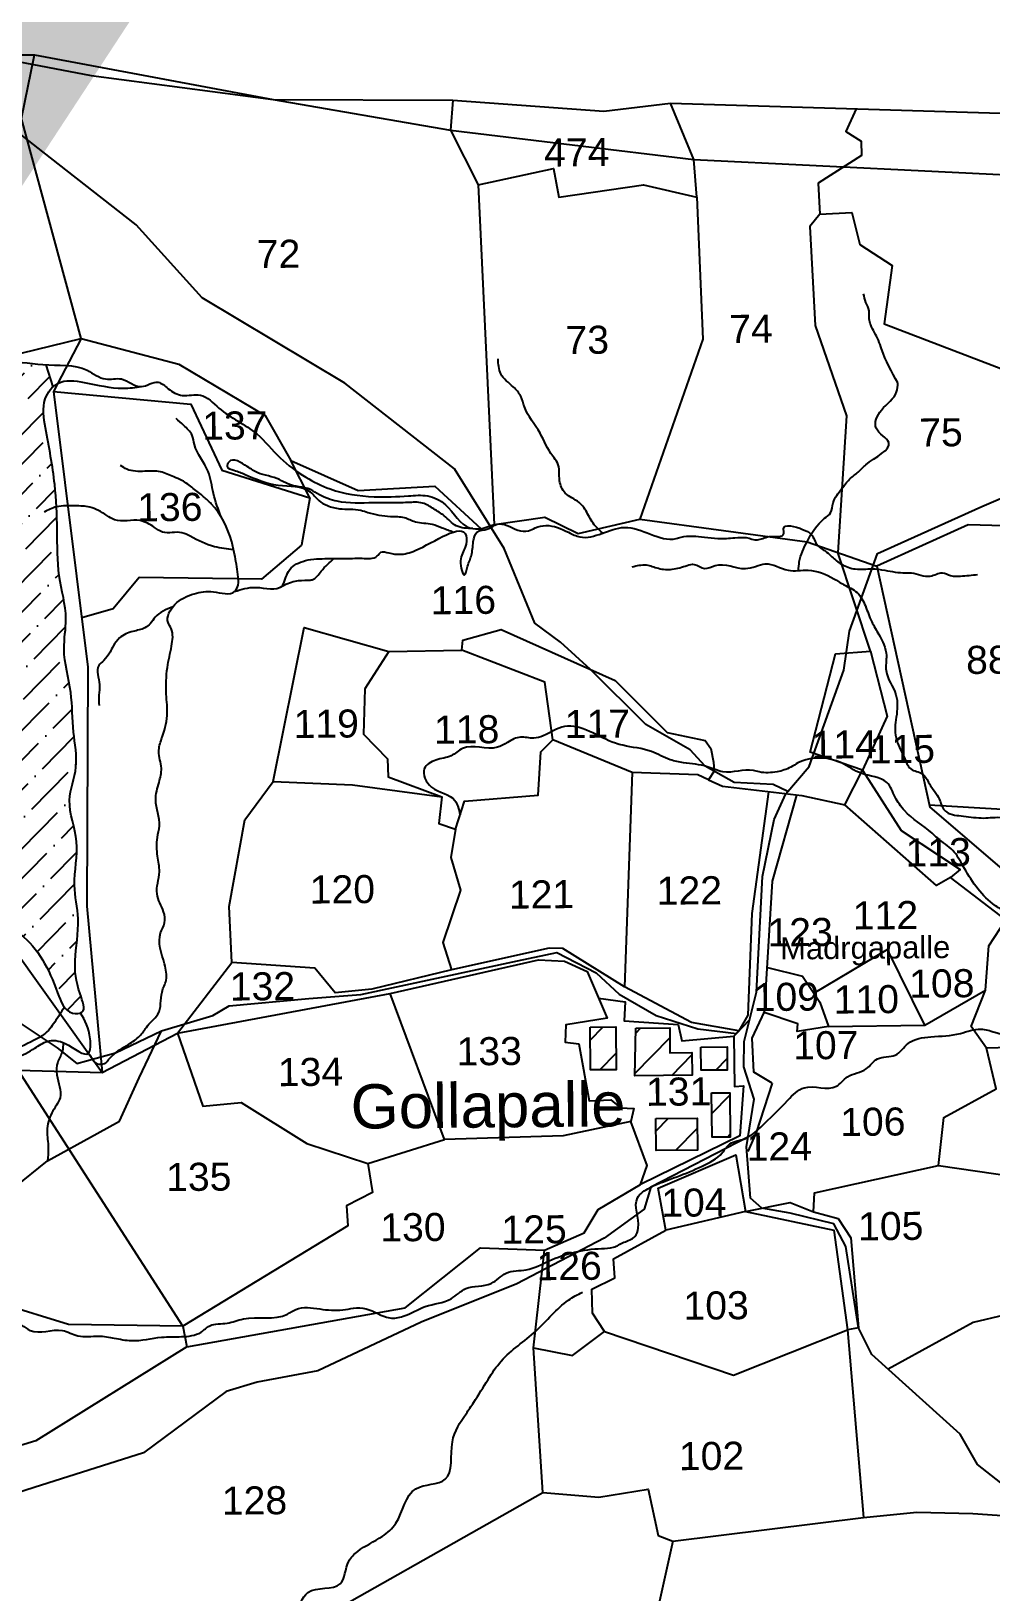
# Model space of a CAD drawing. Header units: inches. Extents: x 775633 to 782774, y 1566086 to 1574350.
# Drawn here: x 779369 to 780225, y 1570902 to 1572294 of the extents above; entities that cross this region are included whole.
import ezdxf
from ezdxf.enums import TextEntityAlignment as Align

# ---------------------------------------------------------------- set-up
doc = ezdxf.new("R2010")
doc.units = ezdxf.units.IN
doc.header["$MEASUREMENT"] = 0
for name, color, linetype in [('PLOT', 7, 'Continuous'), ('PLOT NO', 7, 'Continuous'), ('ROADS', 6, 'Continuous'), ('STREAM', 4, 'Continuous'), ('tank', 4, 'Continuous'), ('VILLAGE NAME', 1, 'Continuous')]:
    doc.layers.add(name, color=color, linetype=linetype)
doc.styles.get("Standard").update_dxf_attribs({"font": 'arial.ttf'})
doc.linetypes.add('DOTS', pattern='A,1e-06,-3,["●",Standard,S=3,R=0,X=-1.25,Y=-1.25],-3', length=6.000001)

msp = doc.modelspace()

# ---------------------------------------------------------------- hatches: boundary and pattern name
at = {"layer": 'PLOT'}
h = msp.add_hatch(dxfattribs=at)
h.set_pattern_fill('ANSI31', color=256, scale=197.2632906921995, angle=0.5100089861989591, style=0)
h.set_pattern_definition([(45.51000898619894, (-725882.8851866524, -1537707.969483732), (-17.59028522355384, 17.27988591495754), [])])
h.paths.add_polyline_path([(779991.9460913215, 1571347.320036354), (779975.6673613605, 1571347.175130081), (779976.0195277629, 1571307.612855372), (779992.2982577237, 1571307.757761645)])
h.paths.add_polyline_path([(779989.3781497071, 1571388.244445933), (779966.0599384087, 1571388.036877217), (779966.2438474675, 1571367.376585211), (779989.5620587657, 1571367.584153927)])
h.paths.add_polyline_path([(779958.1401253189, 1571383.186196945), (779938.4883223225, 1571383.011265022), (779938.2913700195, 1571405.136831381), (779908.2270126508, 1571404.869211364), (779907.135676363, 1571362.464400912), (779958.3205260765, 1571362.920026492)])
h.paths.add_polyline_path([(779890.3215914017, 1571405.98321868), (779867.4433476874, 1571405.779566367), (779867.7824709937, 1571367.682549412), (779890.660714708, 1571367.886201725)])
h.paths.add_polyline_path([(779962.8132934885, 1571324.786843454), (779925.8561224148, 1571324.457866566), (779926.1104647834, 1571295.885116299), (779963.0676358568, 1571296.214093186)])
at = {"layer": 'STREAM'}
h = msp.add_hatch(dxfattribs=at)
h.set_pattern_fill('ANSI36', color=4, scale=147.9474680191496, angle=0.5100089861989591, style=0)
h.set_pattern_definition([(45.51000898619894, (-725882.8851866524, -1537707.969483732), (9.487136345716396, 36.04716379213257), [46.23358375598424, -9.246716751196846, 0, -9.246716751196846])])
edge = h.paths.add_edge_path()
edge.add_spline(control_points=[(779047.790511362, 1571986.273838157), (779046.6264354992, 1571987.076477277), (779038.7145758786, 1571993.388549583), (779034.1971792253, 1572004.866511167), (779025.9254029891, 1572008.599564638)], knot_values=[152.018038822689, 152.018038822689, 152.018038822689, 152.018038822689, 154.2507956193226, 167.9505723089263, 167.9505723089746, 167.9505723089746, 167.9505723089746], degree=3, periodic=0)
edge.add_line((779025.9254029891, 1572008.599564638), (778958.512326384, 1571669.516057102))
edge.add_spline(control_points=[(778958.5123263837, 1571669.516057102), (778964.3418179406, 1571667.064671689), (778970.3229996697, 1571664.910141784), (778976.365493245, 1571662.881413748)], knot_values=[646.2186833116612, 646.2186833116612, 646.2186833116612, 646.2186833116612, 655.8429339161721, 655.8429339161721, 655.8429339161721, 655.8429339161721], degree=3, periodic=0)
edge.add_line((778976.3654932452, 1571662.881413748), (779047.7905113625, 1571986.273838157))
edge = h.paths.add_edge_path()
edge.add_spline(control_points=[(779089.0501473257, 1571966.432167934), (779087.2887203905, 1571968.02354369), (779074.9911982941, 1571978.368346777), (779058.0070186539, 1571979.229479035), (779047.790511362, 1571986.273838157)], knot_values=[167.9505723089746, 167.9505723089746, 167.9505723089746, 167.9505723089746, 171.3429912265861, 190.9387725830392, 190.9387725830392, 190.9387725830392, 190.9387725830392], degree=3, periodic=0)
edge.add_line((779047.7905113623, 1571986.273838157), (778976.365493245, 1571662.881413748))
edge.add_spline(control_points=[(778976.365493245, 1571662.881413748), (778987.0881177275, 1571659.281362106), (778998.0038119403, 1571656.077457936), (779008.6075437667, 1571652.313857229)], knot_values=[655.8429339161721, 655.8429339161721, 655.8429339161721, 655.8429339161721, 672.9215164383656, 672.9215164383656, 672.9215164383656, 672.9215164383656], degree=3, periodic=0)
edge.add_line((779008.607543767, 1571652.313857229), (779089.0501473258, 1571966.432167934))
edge = h.paths.add_edge_path()
edge.add_spline(control_points=[(779111.9070155441, 1571953.172113948), (779109.8597929557, 1571953.099583894), (779101.3800360556, 1571953.76948527), (779094.7163915986, 1571961.312952607), (779089.0501473257, 1571966.432167934)], knot_values=[190.9387725830393, 190.9387725830393, 190.9387725830393, 190.9387725830393, 194.2449842418079, 205.1578832565673, 205.1578832565673, 205.1578832565673, 205.1578832565673], degree=3, periodic=0)
edge.add_line((779089.050147326, 1571966.432167934), (779008.6075437671, 1571652.31385723))
edge.add_spline(control_points=[(779008.6075437667, 1571652.313857229), (779017.2571768381, 1571649.243828143), (779044.027952926, 1571638.32741386), (779077.8570159627, 1571607.658500285), (779119.2140574004, 1571570.911074793), (779153.303157392, 1571555.825064093), (779172.5472626057, 1571546.52941919), (779174.1127435181, 1571545.769901631)], knot_values=[672.9215164383656, 672.9215164383656, 672.9215164383656, 672.9215164383656, 686.8527884299018, 717.0992592719932, 741.07956482844, 770.724284074509, 773.3520832219602, 773.3520832219602, 773.3520832219602, 773.3520832219602], degree=3, periodic=0)
edge.add_line((779174.1127435181, 1571545.769901631), (779111.9070155441, 1571953.172113949))
edge = h.paths.add_edge_path()
edge.add_spline(control_points=[(779174.1127435181, 1571545.769901631), (779196.5579455288, 1571534.880260699), (779236.9874176183, 1571514.014209268), (779292.045166976, 1571505.954862598), (779332.4059080135, 1571503.361636279), (779370.9826741456, 1571485.41315334), (779388.0606036417, 1571451.260612537), (779399.2166067315, 1571417.410237925), (779419.4529357152, 1571417.985801263), (779409.1355573046, 1571442.474107731), (779406.6944728186, 1571466.432189568), (779413.4954859258, 1571500.327576027), (779404.6384687985, 1571535.13388228), (779414.0812773008, 1571570.910756472), (779398.4177384488, 1571605.805546733), (779412.1925388807, 1571637.952038611), (779405.3707359112, 1571670.284131008), (779406.1765075158, 1571705.619742957), (779395.7264268224, 1571738.798714067), (779402.5817886787, 1571773.914745503), (779391.8255172027, 1571808.712075223), (779392.6991105971, 1571848.94663553), (779390.7358991534, 1571893.414127088), (779383.2961548413, 1571931.257094354), (779377.9373517917, 1571962.049648196), (779385.4367939988, 1571973.924816666), (779388.5628080412, 1571976.807764198)], knot_values=[773.3520832219602, 773.3520832219602, 773.3520832219602, 773.3520832219602, 811.0283539717001, 842.1464708557431, 856.9550956025921, 872.5325821268834, 903.7710007338881, 915.175899519073, 919.3565799677442, 927.7247633131324, 942.9014249416449, 961.8625679006645, 977.1170342081908, 996.8567546021686, 1015.828506247563, 1031.112217413526, 1046.875975930766, 1064.894971407948, 1084.833971268366, 1098.354386750265, 1118.038749836773, 1138.846098020694, 1159.388768206876, 1185.353356645419, 1198.466589222871, 1204.83458662566, 1204.83458662566, 1204.83458662566, 1204.83458662566], degree=3, periodic=0)
edge.add_line((779388.5628080415, 1571976.807764197), (779382.3168033939, 1571996.418948094))
edge.add_spline(control_points=[(779382.3168033941, 1571996.418948093), (779381.3954058609, 1571996.46174333), (779367.9449851031, 1571997.222269296), (779345.275340542, 1572002.932385186), (779325.3070428835, 1571985.258731104), (779309.3933692393, 1571986.165765936), (779306.0092645772, 1571989.325361515), (779305.6901433449, 1571989.664772762)], knot_values=[106.9499648945759, 106.9499648945759, 106.9499648945759, 106.9499648945759, 108.2965496522195, 126.5827085634035, 139.6870798933605, 146.3966149346238, 147.1422191260154, 147.1422191260154, 147.1422191260154, 147.1422191260154], degree=3, periodic=0)
edge.add_spline(control_points=[(779305.6901433452, 1571989.664772762), (779302.4409089335, 1571988.694750841), (779299.1916745221, 1571987.72472892), (779295.9424401105, 1571986.754707)], knot_values=[0, 0, 0, 0, 5.156974081058092, 5.156974081058092, 5.156974081058092, 5.156974081058092], degree=3, periodic=0)
edge.add_spline(control_points=[(779295.9424401105, 1571986.754707), (779296.2019650426, 1571985.885389182), (779297.7921992918, 1571979.461185735), (779296.6331466415, 1571967.299897811), (779281.3914374285, 1571955.969404299), (779264.038886131, 1571964.332370989), (779245.5745613612, 1571956.198937227), (779222.5753559354, 1571955.77779009), (779202.1043877264, 1571961.251054498), (779180.12369717, 1571963.314110378), (779164.0666619369, 1571943.330727975), (779138.8370512684, 1571961.058617546), (779119.4545815112, 1571953.439512993), (779111.9070155441, 1571953.172113948)], knot_values=[205.1578832565673, 205.1578832565673, 205.1578832565673, 205.1578832565673, 206.5187213269876, 215.0491710111281, 222.0895467404196, 231.6204738731967, 240.8070481715631, 251.4317638899504, 265.9102472117011, 273.6439594023619, 283.0227293489443, 298.3883919598538, 310.5775162561504, 310.5775162561504, 310.5775162561504, 310.5775162561504], degree=3, periodic=0)
edge.add_line((779111.9070155439, 1571953.172113948), (779174.1127435178, 1571545.769901631))
at = {"layer": 'tank'}
h = msp.add_hatch(dxfattribs=at)
h.set_pattern_fill('DASH', color=256, scale=120, angle=3.540536199359491, style=0)
h.set_pattern_definition([(3.540536199359491, (9849.89394026238, 587.0762645525392), (14.04504993975678, 15.89769078167449), [15, -15])])
h.paths.add_polyline_path([(779594.4093970313, 1572536.89153303), (779655.5762447614, 1572661.582442824), (779629.1636159363, 1572742.156592999), (779473.3424517078, 1572887.361474638), (779491.5891283776, 1573118.395356492), (779419.6716117333, 1573180.981945576), (779240.097225192, 1573191.298866271), (779152.2883093326, 1573089.818673895), (779020.1916603436, 1573024.373658841), (778851.6583255399, 1573049.593651552), (778722.8362053034, 1573146.754329245), (778645.7994665494, 1573148.440391546), (778545.4538844557, 1572981.569195145), (778440.3250787312, 1572958.141505901), (778367.3474664267, 1572830.644094496), (778284.8844939016, 1572760.71162457), (778168.3069829873, 1572733.716919079), (778018.6047360783, 1572716.930404854), (777922.7117722419, 1572749.375284163), (777843.5067296092, 1572796.913950286), (777837.218214887, 1572877.872205464), (777840.3082249892, 1572969.056084306), (777804.3881117599, 1573019.31667879), (777741.8922779085, 1573007.258893445), (777666.3377104161, 1572926.267782172), (777607.7871924299, 1572919.67664581), (777515.4825199395, 1572918.524951606), (777475.575475358, 1572884.464508526), (777458.7690111523, 1572836.000529323), (777495.0639044015, 1572785.604976487), (777534.4584723983, 1572752.923800484), (777511.8577585144, 1572697.390090137), (777427.6233665072, 1572672.786038606), (777472.5423198015, 1572629.120837173), (777353.8839326029, 1572484.586158462), (777352.3991617342, 1572483.006671366), (777366.5327854117, 1572440.818081121), (777425.9394261366, 1572419.511822308), (777439.2989479204, 1572384.347064164), (777432.7954760054, 1572326.335672028), (777417.4208818959, 1572259.219894185), (777401.2566482337, 1572229.198784039), (777346.1788502539, 1572203.50922548), (777341.8825181851, 1572164.447626819), (777378.1898482076, 1572138.195504691), (777417.4546387377, 1572094.797965045), (777466.9414384316, 1572068.124227044), (777508.4527342845, 1572057.053475143), (777507.695693476, 1572018.239213209), (777550.9466229951, 1571971.748310565), (777546.9516446952, 1571939.2182875), (777481.2723390469, 1571898.660799535), (777436.9731763303, 1571902.4449668), (777408.003099014, 1571888.949785359), (777379.3623935151, 1571870.066320417), (777329.4540594887, 1571836.047403824), (777268.5288283179, 1571817.562803993), (777210.1344972557, 1571766.723261261), (777244.1887214815, 1571683.270253563), (777321.742097382, 1571656.909605196), (777371.571983383, 1571619.270316698), (777401.8005298004, 1571553.878239697), (777394.0004365873, 1571492.126555064), (777375.6745085891, 1571441.907192216), (777333.6292929865, 1571402.049862988), (777309.2409859045, 1571352.447198987), (777329.4608715805, 1571300.133661664), (777329.1973822227, 1571228.955357532), (777366.426836996, 1571195.828541737), (777414.9320186541, 1571205.46564547), (777418.2961939309, 1571278.648185124), (777488.8526656542, 1571329.423670735), (777624.6374070662, 1571341.060248276), (777691.0041782461, 1571344.519151064), (777725.2858712607, 1571323.764602903), (777738.337594928, 1571277.61441845), (777720.5778523549, 1571215.772223633), (777691.9238288486, 1571164.244722502), (777688.5657570756, 1571124.223077036), (777721.0525815259, 1571076.413244569), (777766.9129616842, 1571016.812377971), (777813.7831090281, 1570955.905295483), (777875.052967204, 1570903.550530862), (777924.1370717313, 1570865.298326452), (777988.9095061625, 1570812.433111487), (777995.2315202967, 1570806.555577732), (778067.692140506, 1570740.550959096), (778171.7874463088, 1570615.063734651), (778321.8311655903, 1570624.68210395), (778372.2033478963, 1570629.69007318), (778403.3536240859, 1570647.20877876), (778456.0742763709, 1570716.59059017), (778673.130541053, 1570991.54642087), (778809.451948725, 1571316.03776724), (779200.9092437384, 1571911.578157395), (779469.0000000008, 1572321.000000001)])
h.paths.add_polyline_path([(778043.1732338169, 1572147.172888004), (778599.0378221896, 1572159.56617276), (778603.3422497623, 1571966.503646728), (778047.4776613895, 1571954.110361972)], flags=24)

# ---------------------------------------------------------------- linework, layer by layer
at = {"layer": 'PLOT'}
for points in [[(779440.7867982069, 1572422.473452509), (779334.6532835572, 1572272.824980034), (779371.9684027606, 1572272.856337837), (779584.7278579748, 1572232.872288457), (779744.8261521359, 1572232.492730554), (779879.5861447805, 1572222.554993325), (779939.1067312185, 1572229.701872285), (780292.1010476982, 1572219.005548084)], [(778465.0317179216, 1571990.380302468), (778626.8931343853, 1571991.702533439), (778663.7882443459, 1571992.503244917), (778932.717256529, 1571987.546632023), (779032.3148926236, 1572040.738292994), (779103.2274515457, 1571966.460176293), (779286.7050980227, 1571970.62836814), (779292.496778952, 1571991.3531036), (779319.7996524642, 1571996.879279536), (779413.5659397629, 1572019.949449752), (779360.4823616866, 1572215.937260844), (779371.9684027606, 1572272.856337837)], [(779744.8261521359, 1572232.492730554), (779742.9673058297, 1572205.479078165), (779767.5819911747, 1572156.821161339), (779781.7826988203, 1571853.869318721)], [(779767.5819911747, 1572156.821161339), (779834.7042057321, 1572171.514435238), (779839.4330043278, 1572145.837220208), (779914.995108038, 1572156.909983686), (779962.4852758914, 1572145.887914659), (779959.8220589261, 1572179.561965729), (779939.1067312185, 1572229.701872285)], [(780104.603594576, 1572224.687037705), (780095.4131113, 1572204.303495992), (780109.0655644112, 1572195.703276329), (780109.1776981244, 1572183.106206473), (780070.6081151187, 1572158.377039511), (780072.281491119, 1572130.752646303), (780063.278884341, 1572119.795085836), (780068.0551132292, 1572031.356872019), (780096.0237758134, 1571950.953912004), (780088.0386932346, 1571829.042041385)], [(779962.4852758914, 1572145.887914659), (779967.9752440895, 1572019.283243988), (779911.5354883685, 1571858.855530923)], [(780072.281491119, 1572130.752646303), (780100.6012548404, 1572132.21281677), (780107.853953063, 1572103.784726922), (780136.571919892, 1572084.815274708), (780129.3515708849, 1572032.884129715), (780277.7748295818, 1571976.086040353), (780300.3745687094, 1571905.959417076), (780304.5131461008, 1571853.414615079), (780299.6408139514, 1571850.925610018), (780204.4795708761, 1571853.747012945), (780123.064583625, 1571816.730491046)], [(779413.5659397629, 1572019.949449752), (779388.9686872407, 1571972.5324958), (779419.6438665229, 1571726.886555469), (779418.7357486698, 1571513.731039126), (779432.353335609, 1571365.375042656)], [(779413.5659397629, 1572019.949449752), (779500.5642784876, 1571996.918354183), (779577.7733249778, 1571951.13954817), (779600.5994517414, 1571911.184795534), (779660.4114148743, 1571884.33541422), (779728.8750827552, 1571888.263854703), (779770.314452793, 1571850.049282271), (779781.7826988203, 1571853.869318721), (779826.9977275094, 1571860.474725291), (779856.701008019, 1571845.961618967), (779911.5354883685, 1571858.855530923), (780060.8007770434, 1571838.616129939), (780123.064583625, 1571816.730491046), (780170.0992160384, 1571602.03828798), (780298.7138487168, 1571492.060754295), (780448.1259745718, 1571389.327085143), (780495.322958325, 1571397.289321308), (780534.4475148481, 1571419.668535227), (780705.9913140351, 1571446.743955076)], [(779388.9686872407, 1571972.5324958), (779511.2245441824, 1571961.292660876), (779539.0821841878, 1571902.40062465), (779617.4777726603, 1571877.786475016), (779600.5994517414, 1571911.184795534)], [(779617.4777726603, 1571877.786475016), (779610.003294823, 1571835.695919464), (779574.4908417005, 1571805.304063001), (779465.4140452759, 1571806.784258812), (779442.0707039998, 1571778.925402928), (779414.1455744174, 1571770.916718163)], [(780299.6408139514, 1571850.925610018), (780293.5775164347, 1571812.413909157), (780319.8976637018, 1571696.113034403), (780330.8860899794, 1571610.174234445), (780300.4580332113, 1571596.161877985), (780169.7358429416, 1571603.696924749)], [(779972.9614473227, 1571626.478713642), (779985.3049502219, 1571620.685226771), (780056.0734445518, 1571612.245523877), (780094.4884378314, 1571603.975181553), (780110.2942933398, 1571634.904980606), (780063.4635815537, 1571651.04140634), (780086.097410612, 1571738.735991445), (780117.4103877754, 1571741.110047298), (780088.0386932346, 1571829.042041385)], [(779499.3458495592, 1571400.485103828), (779547.7802766331, 1571463.434714289), (779545.4260992708, 1571513.416210196), (779559.4762404598, 1571590.727550012), (779584.9034517859, 1571624.780504564), (779612.4055976754, 1571762.086476305), (779688.0143981236, 1571740.83615728), (779753.0324987855, 1571741.946739393), (779753.9043942934, 1571750.786218781), (779787.922907891, 1571760.384111082), (779889.6250949297, 1571715.056391666), (779936.1443917025, 1571668.497732329), (779969.9224371347, 1571661.394268015), (779974.8434524992, 1571654.250834987), (779977.2848280319, 1571642.000929116), (779977.9239990218, 1571633.981052537), (779972.9614473227, 1571626.478713642), (779963.3504520978, 1571630.851841489), (779904.927825423, 1571632.763796034), (779834.1580065801, 1571662.16017927), (779826.9706249309, 1571713.52974579), (779753.0324987855, 1571741.946739393)], [(779688.0143981236, 1571740.83615728), (779666.4017033882, 1571707.509634012), (779665.2410723821, 1571667.148094081), (779686.7152918545, 1571645.211165226), (779687.3092048941, 1571629.039787009), (779735.0640558845, 1571611.230573771)], [(780117.4103877754, 1571741.110047298), (780132.0634164254, 1571682.970677946), (780110.2942933398, 1571634.904980606)], [(779584.9034517859, 1571624.780504564), (779655.5416018267, 1571621.999033909), (779735.0640558845, 1571611.230573771), (779732.5770736104, 1571587.501822016), (779747.2372773695, 1571582.464054543), (779755.4475318156, 1571607.367262811), (779820.9456853287, 1571612.55679189), (779823.2901871866, 1571651.201344661), (779834.1580065801, 1571662.16017927)], [(779904.927825423, 1571632.763796034), (779897.9668812305, 1571441.767159234), (779842.9464217548, 1571475.844987539), (779830.8898553711, 1571476.339909383), (779743.8060090295, 1571456.98961113)], [(780110.2942933398, 1571634.904980606), (780144.7565429886, 1571581.15424756), (780197.1870224185, 1571546.543428459), (780188.5427424563, 1571539.137133347)], [(780026.333585402, 1571615.792237393), (780011.6113270128, 1571507.238011758), (780007.8205203994, 1571416.431603312), (779999.8315914385, 1571402.504058522), (779957.6528413703, 1571410.019500367), (779897.9668812305, 1571441.767159234)], [(780005.9110708812, 1571241.401322538), (780045.610656292, 1571249.407748734), (780066.5423522324, 1571241.163469106), (780067.4102713899, 1571258.217687298), (780177.8066779841, 1571282.372517657), (780182.6185069035, 1571325.235822318), (780229.2853966733, 1571350.762167863), (780220.6360559312, 1571387.108195174), (780207.1703476906, 1571406.405475526), (780219.8264801067, 1571438.909136392), (780222.7820521772, 1571478.250830119), (780237.9846995347, 1571501.589500226), (780188.5427424563, 1571539.137133347), (780176.2775903605, 1571532.046438464), (780094.4884378314, 1571603.975181553)], [(780029.5539797817, 1571355.754758206), (780013.1519862444, 1571365.676018343), (780011.6815909285, 1571396.104425909), (780022.7638968232, 1571419.34872854), (780029.8820725954, 1571536.029921154), (780051.7684835016, 1571612.811349303)], [(779747.2372773695, 1571582.464054543), (779743.2442698854, 1571557.051978894), (779751.7623641558, 1571527.853327857), (779735.9554292352, 1571481.211331985), (779743.8060090295, 1571456.98961113), (779672.5963779488, 1571439.694210954), (779640.061144955, 1571436.290291939), (779621.78840164, 1571458.550634354), (779547.7802766331, 1571463.434714289)], [(779343.4505769254, 1571490.009869251), (779432.353335609, 1571365.375042656), (779499.3458495592, 1571400.485103828), (779689.0586050961, 1571435.691541538), (779821.3287853445, 1571465.786415036), (779844.6182944062, 1571464.727589837), (779864.8139881017, 1571455.411380632), (779882.5129825431, 1571413.941726943), (779845.6581345345, 1571407.767578227), (779844.9575354652, 1571392.58937858), (779857.2283082642, 1571391.028282535), (779866.443580179, 1571340.156081998), (779885.6605848637, 1571340.927499384), (779894.4777015315, 1571333.80167833), (779906.3246172538, 1571333.392533184), (779903.6816362347, 1571321.790662183), (779843.4293369239, 1571308.894819024), (779737.3799616247, 1571305.553573612), (779689.0586050961, 1571435.691541538)], [(780165.6107320827, 1571407.45802045), (780132.3230334856, 1571475.097800854), (780066.3464593976, 1571435.894206881)], [(780025.5808132382, 1571459.130180619), (780056.6660398825, 1571451.302237588), (780072.1419525554, 1571428.079506331), (780079.9690209797, 1571406.457313826), (780051.8568796269, 1571401.916360666), (780052.5110298854, 1571408.834980014), (780021.6410243071, 1571419.286940898)], [(780079.9690209797, 1571406.457313826), (780165.6107320827, 1571407.45802045), (780219.8264801067, 1571438.909136392)], [(779874.9438713985, 1571431.676543401), (779898.5520376172, 1571428.370480782), (779897.6524740942, 1571411.590943443), (779945.7827042192, 1571408.125988584), (779949.0571131527, 1571393.779549566), (779995.5870284708, 1571397.926060974)], [(779908.2270126506, 1571404.869211365), (779938.2913700195, 1571405.13683138), (779938.4883223225, 1571383.011265023), (779958.1401253189, 1571383.186196945), (779958.3205260765, 1571362.920026492), (779907.135676363, 1571362.464400912), (779908.2270126506, 1571404.869211365)], [(779499.3458495592, 1571400.485103828), (779522.1947854857, 1571335.40947897), (779556.0930351848, 1571338.520946836), (779614.7096099162, 1571302.141539675), (779669.2761726445, 1571284.215330621), (779737.3799616247, 1571305.553573612)], [(779999.8315914385, 1571402.504058522), (779995.5870284708, 1571397.926060974), (779996.1574925093, 1571352.981021984), (780003.9910379385, 1571353.391290207), (780000.811647817, 1571309.040294216), (779912.2631524329, 1571265.515430802), (779918.24616306, 1571282.424973621), (779903.6816362347, 1571321.790662183)], [(780177.8066779841, 1571282.372517657), (780245.3790956796, 1571272.810809109), (780345.0886063916, 1571269.52988024), (780412.5834245342, 1571256.357755288), (780482.9897227285, 1571263.203241425), (780469.9413793655, 1571295.919787208), (780456.9236160971, 1571357.597832202), (780354.425992304, 1571384.947007035), (780322.3029887066, 1571388.519201652), (780283.5718848768, 1571389.01839049), (780220.6360559312, 1571387.108195174)], [(779669.2761726445, 1571284.215330621), (779673.3687365036, 1571258.548725134), (779650.0678156347, 1571246.47993159), (779651.3636461189, 1571228.646746007), (779504.2684677322, 1571139.123380597), (779357.4795163237, 1571367.49975471), (779432.353335609, 1571365.375042656)], [(780029.5539797817, 1571355.754758206), (780015.5173995949, 1571311.821946605), (780007.8009183917, 1571294.822002062)], [(779582.3286020942, 1570853.68335957), (779825.1851266881, 1570990.851213797), (779816.8015598978, 1571119.790482285), (779851.5589633577, 1571113.067857191), (779880.159373495, 1571134.56491233), (779869.3394267957, 1571150.715047664), (779868.9057762846, 1571172.171002564), (779889.4390456981, 1571182.416906159), (779888.2318932982, 1571199.200536079), (779934.8791036624, 1571224.711784563), (779928.0458376333, 1571262.244623569), (779997.3907280648, 1571291.903773859), (780005.9110708812, 1571241.401322538), (779934.8791036624, 1571224.711784563)], [(779507.8975695227, 1571120.815210231), (779702.4974942456, 1571155.447059639), (779769.6817049587, 1571209.114762427), (779826.748085483, 1571207.077099283), (779862.061417043, 1571222.575070138), (779874.5853102223, 1571243.160856782), (779912.2631524329, 1571265.515430802)], [(780005.9110708812, 1571241.401322538), (780084.5473664436, 1571224.882604172), (780096.7044474003, 1571136.055362892), (780111.0327717043, 1570968.539737987)], [(780066.5423522324, 1571241.163469106), (780088.4621666169, 1571235.352809758), (780099.8971321993, 1571218.086452982), (780106.6071958265, 1571137.665841176), (780096.7044474003, 1571136.055362892)], [(779816.8015598978, 1571119.790482285), (779826.748085483, 1571207.077099283)], [(779504.2684677322, 1571139.123380597), (779402.2525968335, 1571140.748259419), (779342.4470565189, 1571159.264068359), (779222.5018925958, 1571088.306489871), (779258.4952935402, 1571028.000425604), (779288.0718667272, 1571011.0365935), (779313.9968511814, 1570970.650927214), (779326.700403438, 1570905.908692515), (779334.8335439716, 1570830.551120665)], [(779504.2684677322, 1571139.123380597), (779507.8975695227, 1571120.815210231), (779373.2708802924, 1571036.969399771), (779288.0718667272, 1571011.0365935)], [(779880.159373495, 1571134.56491233), (779995.1196913738, 1571095.521021956), (780096.7044474003, 1571136.055362892)], [(779825.1851266881, 1570990.851213797), (779874.9930546745, 1570986.752850235), (779919.0985866322, 1570993.99501028), (779927.9722788516, 1570952.469272926), (779941.2166313746, 1570947.513432095), (779911.5064936574, 1570813.748729811)], [(779941.2166313746, 1570947.513432095), (780111.0327717043, 1570968.539737987), (780158.7412399333, 1570973.462014497), (780208.5000814418, 1570972.084402606), (780247.3711638567, 1570969.458628927)]]:
    msp.add_lwpolyline(points, dxfattribs=at)
for points in [[(779867.4433476874, 1571405.779566367), (779890.3215914019, 1571405.983218681), (779890.660714708, 1571367.886201726), (779867.7824709935, 1571367.682549412)], [(779966.0599384087, 1571388.036877217), (779989.3781497071, 1571388.244445933), (779989.5620587657, 1571367.584153927), (779966.2438474675, 1571367.376585211)], [(779975.6673613605, 1571347.175130082), (779991.9460913215, 1571347.320036354), (779992.2982577239, 1571307.757761646), (779976.0195277629, 1571307.612855373)], [(779925.856122415, 1571324.457866566), (779962.8132934885, 1571324.786843454), (779963.067635857, 1571296.214093187), (779926.1104647836, 1571295.8851163)]]:
    msp.add_lwpolyline(points, close=True, dxfattribs=at)
msp.add_spline([(779467.8736195439, 1570820.54647083), (779487.4759827745, 1570818.99866905), (779504.3824015083, 1570821.028028495), (779530.58192651, 1570835.352655602), (779546.867777616, 1570854.286166626), (779551.027497296, 1570862.308340931), (779566.5757815612, 1570873.592434257), (779586.6068655935, 1570877.287656232), (779603.4451261528, 1570883.767974869), (779615.7804797441, 1570901.814021307), (779644.5763755788, 1570909.455867462), (779652.1413111875, 1570929.569604639), (779660.1584134742, 1570938.433245788), (779681.9673110787, 1570951.785531772), (779694.1829958542, 1570963.500064707), (779712.0371921316, 1570994.256134041), (779738.1854919228, 1571002.753636746), (779744.5771242338, 1571036.045327594), (779756.7105397463, 1571061.096644818), (779763.6591700593, 1571071.35755039), (779776.3261362133, 1571091.692548519), (779788.1476012694, 1571108.151400175), (779818.8863234306, 1571134.801868724), (779848.0860575163, 1571162.43278467), (779860.4118381462, 1571169.575733594)], degree=3, dxfattribs=at)
at = {"layer": 'ROADS', "linetype": 'DOTS', "ltscale": 3.5}
for points in [[(780043.5571862585, 1571615.908597986), (780030.500664701, 1571622.177747258), (779995.719456963, 1571623.834338748), (779969.9621628679, 1571638.5431145), (779956.5922551327, 1571653.142755229), (779916.8903301405, 1571675.652149308), (779867.634622989, 1571724.857340603), (779840.8156399985, 1571749.11469836), (779817.993033471, 1571765.993758354), (779790.6393557242, 1571832.593758863), (779746.3770064386, 1571903.641307421), (779648.7715532689, 1571980.007453563), (779521.43668537, 1572056.108961205), (779462.75940167, 1572121.236834195), (779379.5277615436, 1572186.392546724), (779348.7362003864, 1572210.496915016), (779320.7787233251, 1572262.097398121), (779311.7715548817, 1572382.966696616)], [(780062.5405458619, 1571638.247821947), (780093.4438601888, 1571724.120596969), (780098.5783196522, 1571758.89766245), (780123.6775294719, 1571828.085305286), (780216.6892873964, 1571870.156553948), (780300.3745687094, 1571905.959417076), (780385.5957059208, 1571955.644310066), (780414.0940778085, 1571988.167240793), (780532.4540953927, 1572070.348509262), (780556.2475645337, 1572077.834323086), (780632.2895671555, 1572126.1135313), (780694.1768982548, 1572179.240695163), (780716.1058681312, 1572189.981293786), (780721.2302764929, 1572211.416686156), (780833.1030823304, 1572285.72063886)], [(779320.7787233251, 1572262.097398121), (779344.5679387392, 1572269.289422957), (779422.3884931081, 1572254.453011414), (779584.7278579748, 1572232.872288457), (779742.9673058297, 1572205.479078165), (779959.8220589261, 1572179.561965729), (780287.0894651896, 1572163.436041648), (780585.0440213257, 1572152.562652971), (780721.2302764929, 1572211.416686156)], [(780360.6323307494, 1570868.704446641), (780306.6008733457, 1570942.448373612), (780290.1515259794, 1570963.473517342), (780265.1671318451, 1570974.54866508), (780212.808470851, 1571015.960160638), (780197.2920490645, 1571042.901966383), (780118.4268368459, 1571113.887558383), (780106.6071958265, 1571137.665841176), (780095.2049475843, 1571210.147632351), (780084.7096492096, 1571230.487370809), (780045.6674391073, 1571239.922721128), (780020.3158700035, 1571244.306414867), (780010.2001846188, 1571253.400594611), (780006.645158489, 1571299.144589171), (780013.588264141, 1571341.517293857), (780004.5232997439, 1571370.373564334), (780004.7706558076, 1571392.898881926), (780015.5752963976, 1571437.065321973), (780021.1199245977, 1571540.140046583), (780031.4146763468, 1571591.061093673), (780041.8825342411, 1571613.937902215), (780062.5405458619, 1571638.247821947)], [(779307.0668360773, 1571443.82732751), (779392.0804958686, 1571387.333374414), (779409.8108094956, 1571373.418400602), (779444.2417148987, 1571382.890484094), (779485.0989775155, 1571402.554020636), (779531.0753847226, 1571416.076581955), (779545.4026131537, 1571424.839688193), (779616.6748542129, 1571431.254327854), (779662.8718509339, 1571434.901295063), (779802.6243588014, 1571464.837190972), (779837.5161872462, 1571472.311247505), (779872.6884513933, 1571454.175293264), (779893.3687333448, 1571435.198050449), (779926.3090338567, 1571416.302932698), (779963.4165523229, 1571404.310462231), (779997.7093099547, 1571400.215059748), (780009.5657122473, 1571412.499772024)], [(779010.032808139, 1570902.865677723), (779024.3617959174, 1570930.312011496), (779124.8461704182, 1570990.140239512), (779186.9978606023, 1571057.263707568), (779210.4248400393, 1571053.298813266), (779205.4856324722, 1571076.347843738), (779233.817985914, 1571124.168712713), (779251.4313181012, 1571147.472230746), (779266.2172341284, 1571188.110633262), (779296.4705719831, 1571192.831235805), (779354.2109201388, 1571262.785427334), (779383.5719907533, 1571286.51355203), (779427.8263156172, 1571311.088535806), (779447.7082725372, 1571322.014147827), (779465.3664703933, 1571360.778635083), (779485.0989775155, 1571402.554020636)], [(780008.0355782437, 1571307.630106834), (779921.3420902302, 1571263.114677449), (779915.548134333, 1571243.46460729), (779879.9449978599, 1571217.57468107), (779802.0112246091, 1571177.06534179), (779716.7933241508, 1571142.870829893), (779624.7053001444, 1571099.314043885), (779570.3894050026, 1571089.249483771), (779542.8688148176, 1571080.987704625), (779469.1483265993, 1571026.248847568), (779371.7444461389, 1570995.353065098), (779283.8349585964, 1570967.044196366), (779218.8856999073, 1570947.948335195), (779149.1330917997, 1570935.738000944), (779092.0731467311, 1570930.725773359), (779010.032808139, 1570902.865677723), (778921.634648761, 1570888.669813321)], [(780756.2882226887, 1571088.789580994), (780694.0856159865, 1571108.299764604), (780625.6065141461, 1571135.825636665), (780541.2012568789, 1571142.240676779), (780503.6141796524, 1571162.986394152), (780438.656362866, 1571170.073745259), (780413.9918747516, 1571175.603371712), (780389.1100845626, 1571169.632705539), (780333.3765578428, 1571164.356175691), (780303.2631874075, 1571176.532118997), (780275.5677108285, 1571171.477665483), (780256.9800052107, 1571160.847950651), (780236.4196002404, 1571149.090112101), (780208.7381600172, 1571142.600987341), (780132.9463743707, 1571100.818704096)]]:
    msp.add_lwpolyline(points, dxfattribs=at)
at = {"layer": 'STREAM', "color": 4}
msp.add_lwpolyline([(779388.5628080415, 1571976.807764198), (779382.3168033939, 1571996.418948094)], dxfattribs=at)
for points in [[(778965.4548390293, 1572269.837597305), (778995.0863694844, 1572244.812872967), (779006.3656411974, 1572235.588048711), (779021.9474550907, 1572246.171001166), (779048.2645953947, 1572262.195554994), (779085.6216623306, 1572291.503588871), (779101.32226378, 1572321.16899522), (779083.1886636016, 1572338.062765359), (779079.8124380987, 1572346.285230963), (779087.5718134411, 1572361.025427342), (779101.3954527294, 1572377.922306855), (779078.6461498407, 1572393.858033547), (779066.1277266915, 1572414.873035883), (779079.9323004452, 1572447.272398469), (779100.6458904266, 1572462.127925442), (779129.8707024127, 1572477.352615483), (779141.7352675183, 1572488.978291426), (779157.3690521368, 1572521.610788972), (779174.241282925, 1572573.826227502), (779192.7608346606, 1572603.011544471), (779231.8164571875, 1572636.544321527), (779296.7912402537, 1572638.32227481), (779332.8989514497, 1572638.937107719), (779356.0708773623, 1572641.49075013), (779377.431735029, 1572649.60331103), (779411.6395423801, 1572665.75264567), (779439.2360689617, 1572665.998298115), (779458.7978116272, 1572645.339409938), (779472.807692847, 1572607.1844067), (779494.661723821, 1572579.679849975), (779510.7536474646, 1572566.208292089)], [(778999.0028706775, 1572232.377899443), (778979.7643952051, 1572251.015529413), (778968.8669134802, 1572228.740622651), (778971.9052620248, 1572190.483841873), (778980.8678698875, 1572166.341663265), (778982.7774911015, 1572141.886074999), (778983.2601999331, 1572113.229693807), (778984.7419444108, 1572073.559223877), (778992.0927442929, 1572040.414659879), (778995.0525904549, 1572014.737377979), (779025.9254029891, 1572008.599564638), (779044.4755906418, 1571988.947053812), (779083.55711209, 1571970.870222946), (779106.0145740076, 1571953.782732867), (779136.4931260699, 1571956.101242554), (779166.3557167586, 1571950.907883001), (779181.9722148364, 1571960.827922658), (779197.2165525169, 1571961.418553175), (779225.3729743273, 1571956.629883219), (779246.3029526814, 1571957.726056831), (779264.0224031273, 1571961.523225734), (779282.7048354645, 1571959.414886662), (779294.0133901536, 1571967.476851012), (779296.5966157399, 1571984.104835746), (779286.3375275866, 1572001.394691362), (779262.0548635346, 1572020.546489538), (779256.2351951147, 1572041.439091792), (779246.1703601775, 1572058.240157888), (779240.3827645772, 1572075.529708612), (779242.038187009, 1572098.428140916), (779246.7388637501, 1572108.036499348), (779243.021941924, 1572127.313578635), (779248.4284888462, 1572137.282527254), (779259.8757996038, 1572145.710831946), (779264.4032150502, 1572155.599841717), (779278.105942809, 1572169.540103209), (779280.8032002526, 1572185.153986088), (779287.6009510302, 1572198.14699762), (779305.3741745439, 1572212.832124319), (779303.8220941506, 1572227.876703433), (779307.5847302785, 1572243.085955347), (779319.3633725683, 1572251.412967099), (779328.3211405289, 1572263.338206571), (779333.6957516118, 1572282.019056444), (779348.2857742293, 1572292.046819731), (779366.6174181197, 1572310.025263857), (779389.9682111738, 1572338.691007784)], [(779278.9382178655, 1572171.450198919), (779267.4077697753, 1572150.972971862), (779253.7220859351, 1572133.511709635), (779251.8854811366, 1572120.831719797), (779251.6586234041, 1572102.516122383), (779246.032697924, 1572077.528405781), (779262.8745010362, 1572048.384177811), (779267.6516442671, 1572037.321659711), (779272.6670911422, 1572021.390634396), (779299.9905083105, 1571998.98759913), (779306.7100371912, 1571988.721679674), (779319.7894034071, 1571986.695030754), (779343.4806622057, 1571997.036822478), (779379.5496305183, 1571996.578602335), (779418.8891672939, 1571991.530970521), (779435.2246441445, 1571983.753186048), (779449.4405907234, 1571983.743110642), (779467.2710157651, 1571976.934882558), (779482.1351082015, 1571980.892192341), (779491.071617949, 1571975.097645374), (779503.7711699198, 1571969.148395377), (779519.8994419335, 1571969.291962337), (779536.4043928275, 1571957.827310107), (779570.0723446254, 1571934.832991321), (779590.9151664132, 1571913.414603037), (779613.8431920549, 1571896.25840834), (779635.5030478549, 1571885.731828679), (779674.6761075701, 1571878.797203992), (779705.2782101939, 1571879.555164701), (779722.5268551987, 1571879.465927783), (779738.3872102036, 1571871.595434793), (779760.359905886, 1571850.838764894), (779770.314452793, 1571850.049282271)], [(780141.8074079726, 1571980.240362373), (780127.0499485848, 1572010.617940402), (780124.4024798525, 1572018.32233468), (780117.5102251831, 1572032.106910673), (780116.17502656, 1572037.246999247), (780116.1091070254, 1572044.652381223), (780113.1421592361, 1572052.031922889), (780111.1393809326, 1572059.742055925)], [(779878.820753369, 1571846.423516165), (779872.0595275357, 1571852.566873855), (779865.0803448551, 1571863.59077657), (779857.4431650918, 1571873.721911917), (779845.1608200157, 1571882.037960674), (779840.1792041562, 1571893.079628272), (779838.26146144, 1571909.026409038), (779833.9910915557, 1571914.97485702), (779822.6752534031, 1571935.440789391), (779808.7030380175, 1571959.040481316), (779805.5128249237, 1571968.324341293), (779798.7792763095, 1571976.689766456), (779787.799004084, 1571988.343202608), (779785.2371501033, 1572001.84532983)], [(778303.9682904414, 1570913.056156272), (778322.5737117615, 1570934.041730565), (778322.9037602784, 1570953.234580571), (778309.6906178445, 1570966.595977839), (778290.5873775769, 1570982.341845179), (778274.8986360885, 1571000.532595756), (778268.8402906917, 1571017.132932214), (778266.276577208, 1571029.660750732), (778272.4853380031, 1571055.181463087), (778289.7497028317, 1571092.429430198), (778297.7151112731, 1571118.333313861), (778302.1553738746, 1571186.741415705), (778305.299617955, 1571234.864970171), (778321.2759904354, 1571277.38871524), (778328.7495075781, 1571311.856126243), (778357.2411608179, 1571349.211906558), (778361.519198898, 1571377.147688044), (778384.3101985061, 1571401.855308819), (778406.3333652429, 1571428.064070805), (778425.4678185044, 1571482.144818927), (778476.8232411535, 1571523.994458952), (778505.9080525492, 1571548.534158223), (778549.1133940413, 1571570.233939301), (778575.4989587413, 1571585.482116654), (778587.5475081506, 1571600.068623025), (778617.0295082529, 1571618.915731012), (778635.6188275858, 1571634.286840942), (778653.1932313123, 1571650.630503559), (778668.8443401712, 1571674.682963268), (778696.5382707997, 1571689.875177687), (778726.9964841497, 1571692.625440793), (778748.4658520955, 1571707.865318871), (778780.2088994673, 1571708.965755803), (778798.7352472872, 1571723.852293896), (778830.4870303709, 1571723.971363409), (778853.4861089627, 1571732.84549125), (778883.692933158, 1571712.18023942), (778895.2869062484, 1571704.17018631), (778925.2901524608, 1571687.425605011), (778948.7166614954, 1571674.024815429), (779033.6595937703, 1571641.467711689), (779080.9125826645, 1571605.03847636), (779117.6316105337, 1571575.215438926), (779169.4112738739, 1571548.03897227), (779242.3040071754, 1571516.294431738), (779302.736749728, 1571505.526174316), (779331.6831901206, 1571501.596366144), (779359.4546881076, 1571488.44362498), (779392.6180229452, 1571436.506588214), (779405.9998897915, 1571418.421478757), (779414.2203518581, 1571419.081896705), (779412.605128828, 1571435.510036749), (779408.2283266417, 1571465.126356196), (779410.834160387, 1571502.438848186), (779407.6298485473, 1571532.359217233), (779409.5344313143, 1571571.251833193), (779403.2894702998, 1571608.151410589), (779408.9423518751, 1571637.765871098), (779406.8172918418, 1571668.789283251), (779404.283000997, 1571704.243686165), (779398.3682223153, 1571743.128739342), (779399.9801470663, 1571769.750800702), (779394.091787477, 1571808.131757687), (779392.2476742372, 1571849.135569619), (779390.0263806577, 1571889.597790446), (779381.8109953161, 1571940.153231205), (779381.5807422095, 1571966.019800516), (779392.7384158627, 1571979.79952891), (779416.2089601215, 1571980.7405608), (779451.0148017546, 1571975.507122123), (779467.5219293125, 1571976.953502107)], [(780053.0879906905, 1571812.91632237), (780053.8548942665, 1571820.770032674), (780060.8007770434, 1571838.616129939), (780076.3675270262, 1571859.525574511), (780081.7142404194, 1571864.444816707), (780083.9466943531, 1571873.182397746), (780091.767950906, 1571885.978306506), (780098.6464836695, 1571894.338321846), (780106.2895920475, 1571900.816436463), (780113.1626447998, 1571907.287696375), (780133.5529865618, 1571927.091417453), (780122.4020272025, 1571939.812314284), (780127.1350050948, 1571956.007853458), (780140.5948220144, 1571972.28107521), (780141.8074079726, 1571980.240362373)], [(779538.628633844, 1571860.342819093), (779531.511290696, 1571881.794617084), (779526.771004521, 1571901.30167865), (779514.48842354, 1571925.303110312), (779512.4589437032, 1571933.430581187), (779504.8760118783, 1571942.486081321), (779498.2976518797, 1571948.618115999)], [(779420.1199067915, 1571382.525368494), (779422.2914818767, 1571379.480987327), (779425.9452296172, 1571374.358714151), (779435.4823868806, 1571373.983468409), (779438.10708257, 1571376.857766756), (779447.8158069714, 1571385.496992952), (779455.7225200275, 1571390.45469366), (779465.8480242165, 1571398.079446097), (779471.6944369571, 1571405.462474466), (779476.5361112654, 1571411.207441838), (779481.9857182549, 1571417.365087627), (779485.6830871666, 1571437.150907611), (779489.2722383572, 1571447.704664291), (779487.9204313532, 1571462.150953274), (779484.4122945245, 1571489.814519338), (779488.0018524546, 1571498.8065588), (779487.0994513738, 1571508.573163093), (779481.2402248832, 1571524.565734149), (779483.3067613067, 1571544.337037161), (779481.7565515013, 1571558.170626555), (779481.606109306, 1571575.071260543), (779483.3501187309, 1571585.268705508), (779480.0772744799, 1571608.399484236), (779482.9954962071, 1571624.105600369), (779485.125472093, 1571636.750132012), (779482.7508010752, 1571651.594582761), (779485.3011819236, 1571662.817389453), (779490.2435189004, 1571683.621502696), (779489.4615809005, 1571702.756532918), (779490.4744398359, 1571726.38757473), (779494.1772104958, 1571745.562542505), (779493.8338030402, 1571761.239625013), (779491.1366050243, 1571766.510217715), (779497.1129965002, 1571782.594814487), (779514.3551911821, 1571792.319300758), (779531.4641992459, 1571794.100698457), (779550.4223450497, 1571794.26945574), (779553.4293820243, 1571799.998091957), (779553.3441918052, 1571809.56833728), (779550.3289264732, 1571827.665287025), (779547.784853318, 1571838.639111642), (779529.6384157792, 1571872.329135244), (779522.7310106184, 1571878.784067673), (779513.531782652, 1571886.196062985), (779503.3569480276, 1571893.273563696), (779496.1523988051, 1571896.467633183), (779484.3699683128, 1571900.92424281), (779470.3391804411, 1571901.451000293), (779454.3398505866, 1571903.263508536), (779448.766098059, 1571906.472094675)], [(779762.6706747266, 1571850.343752875), (779748.0092676135, 1571852.854649656), (779737.357340676, 1571861.637913032), (779728.1076406974, 1571867.831459903), (779717.9467386673, 1571873.098478493), (779704.6102542656, 1571873.592040929), (779689.2872008975, 1571873.455641679), (779674.1173769895, 1571873.320606413), (779641.6850411766, 1571874.771299382), (779626.0023929926, 1571880.601443856), (779617.9935515979, 1571885.122254941), (779597.8740255404, 1571890.147556605), (779590.3303223308, 1571894.060230049), (779570.9674062657, 1571900.163770007), (779561.7245186914, 1571905.592013293), (779545.1374807123, 1571909.7303425), (779543.640609995, 1571905.737193744), (779549.7997984076, 1571902.424457443), (779559.7938463171, 1571898.686665443), (779589.1480494482, 1571889.151464557), (779617.704804545, 1571883.129780811), (779625.5890282525, 1571875.393367204), (779633.138217208, 1571870.868447891), (779644.0434671689, 1571868.05718417), (779662.9044584206, 1571866.694381373), (779669.2046140835, 1571864.76054223), (779689.3105154806, 1571861.265831137), (779701.7016788367, 1571860.216332748), (779711.5424972863, 1571856.477176765), (779726.5795286521, 1571854.314970491), (779735.495520537, 1571851.179860197), (779745.5573826202, 1571847.274641403)], [(779549.5710980035, 1571831.340479387), (779532.5870297856, 1571834.234297929), (779510.6500653552, 1571843.48783479), (779503.4455159851, 1571846.681920875), (779486.1530990782, 1571847.179628135), (779478.9398494347, 1571851.351100482), (779466.1644476773, 1571857.427971752), (779443.3243789154, 1571858.202122963), (779436.4401744341, 1571862.050697559), (779428.8978796285, 1571866.545067656), (779421.370049584, 1571869.410449266), (779408.3119683785, 1571870.597485704), (779391.6148303931, 1571869.715171837), (779380.6345753709, 1571865.137984712)], [(779550.4304677409, 1571794.277121753), (779569.5281652159, 1571797.930810859), (779592.3507976385, 1571799.111431853), (779598.4318714964, 1571812.198417938), (779611.0739049539, 1571821.10812527), (779630.949452949, 1571823.565786459), (779655.4116181326, 1571823.783538163), (779664.2179990306, 1571823.861928789), (779677.5732244453, 1571825.935738694), (779680.8058526679, 1571829.222732058), (779687.9872013587, 1571828.635003805), (779697.4575083589, 1571827.416030539), (779711.4534593443, 1571830.798817785), (779756.7399543356, 1571844.004234922), (779756.0295746939, 1571833.928356964), (779751.8190940935, 1571821.583645684), (779755.4515026531, 1571808.989080307), (779758.1032255755, 1571816.684736579), (779761.5350745711, 1571826.624997524), (779763.1883839893, 1571838.627277831), (779766.4730067526, 1571847.127729935), (779776.2074819049, 1571850.091395248), (779784.4407339245, 1571854.257627721), (779802.9390958736, 1571849.050676082), (779812.3862678825, 1571848.335592126), (779818.2835814962, 1571850.945432539), (779827.8651397689, 1571853.108574621), (779848.1763873952, 1571847.025727178), (779858.2934482978, 1571842.960099197), (779897.8908792504, 1571851.425528981), (779944.1437379252, 1571841.490044352), (779948.4120539352, 1571842.652745668), (779969.3532702823, 1571842.839155395), (779981.2994994014, 1571841.595857646), (779996.3822078505, 1571842.179996767), (780006.5150383054, 1571842.270194878), (780016.4407506844, 1571840.334100676), (780026.916294626, 1571843.210645067), (780040.03599397, 1571845.942670643), (780039.7107803773, 1571850.206267118), (780056.830058621, 1571849.683828312), (780064.4259821209, 1571845.175074918), (780070.3588516468, 1571835.256480398), (780078.1786440194, 1571829.404413342), (780082.9453224516, 1571825.172999037), (780091.5175621507, 1571818.627120293), (780103.759506884, 1571814.336259561), (780118.6210106409, 1571814.468550294), (780130.1169291234, 1571813.221244072), (780148.6032279772, 1571810.911473221), (780154.0074209233, 1571810.959579029), (780170.4732031843, 1571807.956995126), (780181.4806983739, 1571810.979203002), (780188.7083366395, 1571808.569195783), (780197.4961342055, 1571807.972610309), (780212.7959714453, 1571809.458440857)], [(779591.2505864059, 1571798.216151975), (779604.3958100285, 1571803.607966918), (779616.1232096022, 1571804.340257995), (779619.4717764368, 1571804.78865363), (779627.5759103361, 1571812.395562096), (779638.9924090819, 1571823.623081644)], [(779904.8172491477, 1571816.309330932), (779917.3370921814, 1571817.906203984), (779928.1981450147, 1571814.92593962), (779940.6335041621, 1571814.081713083), (779953.7745623656, 1571817.487833027), (779960.2459889506, 1571818.394251822), (779969.4593807631, 1571814.787274987), (779978.720110955, 1571817.485537246), (780005.7653799981, 1571814.753752466), (780014.9145138212, 1571816.618708911), (780023.4642339055, 1571818.953939107), (780043.8812772781, 1571813.261455166), (780061.7844375444, 1571813.230584271), (780084.7067651048, 1571805.634706656), (780093.3240455058, 1571800.384640994), (780105.3861904016, 1571793.262818739), (780112.7296177705, 1571781.342930939), (780118.3777059629, 1571767.315293508), (780124.763858797, 1571755.957629109), (780131.4289988317, 1571737.206422832), (780131.1683388662, 1571723.696916309), (780139.9295513656, 1571702.27755913), (780140.2994663105, 1571682.115199469), (780139.2381280048, 1571672.974136297), (780143.02374114, 1571655.169349781), (780147.2896429854, 1571646.646435467), (780153.288136953, 1571636.046285495), (780163.60943226, 1571631.661268011), (780169.7845938494, 1571622.876180788), (780178.6668034638, 1571609.257823019), (780183.327137426, 1571599.21648937), (780185.0546497211, 1571597.709919944), (780200.1333606027, 1571594.039301565), (780218.2421839677, 1571592.298077245), (780226.0468935424, 1571592.748042323), (780235.1880305842, 1571592.829412804), (780277.4617386877, 1571587.912607231), (780297.4292705262, 1571591.324464183), (780320.0833750365, 1571596.719197094), (780342.7374227471, 1571599.319269408), (780369.3746548346, 1571589.03001), (780388.4794933826, 1571585.73569854), (780396.4944273047, 1571584.47458719), (780406.2718538884, 1571580.031288267), (780420.6845029537, 1571579.360106054), (780426.024629533, 1571578.87466215), (780443.8478902075, 1571565.120225279), (780460.5778790563, 1571558.873362207), (780474.9022212399, 1571553.138081121), (780484.1674182776, 1571546.291806853), (780489.949218289, 1571541.146712148), (780493.8873740607, 1571533.320292405), (780504.700932031, 1571521.987978584), (780511.9535301682, 1571516.456229276), (780523.2693173434, 1571504.031916257), (780526.8400391364, 1571499.11446484), (780538.9725535617, 1571493.245580091)], [(779495.4015041571, 1571780.651572699), (779479.5028978952, 1571771.309532278), (779475.1909104895, 1571765.586759858), (779470.4810019967, 1571761.944737312), (779459.6980657652, 1571758.627602369), (779447.7989830377, 1571752.83729288), (779442.1727496542, 1571745.587000044), (779439.3747938909, 1571740.256668575), (779433.7502469858, 1571732.816917205), (779429.2384737679, 1571728.229240849), (779429.9544479884, 1571711.268850793), (779429.469738702, 1571701.790576656), (779429.5523788133, 1571692.506809766)], [(780706.2006261605, 1571387.308524364), (780699.3371513197, 1571393.463576631), (780682.7516463546, 1571401.33524885), (780671.0317331061, 1571403.751283241), (780661.1283203231, 1571408.245585006), (780649.1606810319, 1571412.721511911), (780617.5289736195, 1571410.148711169), (780606.9925881079, 1571408.45106889), (780595.2991477682, 1571407.888733129), (780559.2051226113, 1571400.897751683), (780542.7073115783, 1571398.917912167), (780529.2421982836, 1571391.236988002), (780493.528904682, 1571383.358020077), (780478.6672464607, 1571377.955893319), (780466.0522802449, 1571377.843600299), (780447.2710288865, 1571374.697811851), (780435.5816673308, 1571373.677266628), (780420.1878476704, 1571376.518843251), (780411.9022330965, 1571379.652808652), (780376.7948068327, 1571388.496414742), (780370.5061580185, 1571399.209219776), (780358.2051379222, 1571415.367471096), (780334.3849461519, 1571437.151264112), (780332.7202811139, 1571443.78101794), (780323.722118333, 1571449.65811516), (780292.9780078672, 1571466.73257833), (780279.1000168133, 1571479.669055143), (780273.2884263683, 1571488.324009083), (780257.8742127873, 1571493.456633016), (780246.5375460209, 1571504.353617345), (780237.0887974834, 1571509.310228704), (780226.2496222693, 1571515.858314977), (780199.7536800147, 1571549.69260499), (780190.6861777557, 1571563.359279666), (780177.2852450707, 1571574.237905385), (780172.1984393334, 1571578.775082519), (780147.4751155525, 1571598.946967747), (780139.3413755216, 1571610.788971295), (780131.8370191394, 1571623.976919247), (780108.9056795114, 1571632.18766191), (780091.3101186901, 1571641.446344439), (780082.3253726398, 1571644.542212126), (780052.6479228076, 1571641.426761406), (780046.2675240298, 1571637.660822813), (780034.0393448754, 1571633.50564855), (780018.1746206358, 1571633.364427579), (780012.8753874977, 1571634.553631551), (779985.6969299288, 1571633.513883156), (779971.8164657431, 1571637.99864587), (779950.516971786, 1571641.630589208), (779938.7913195719, 1571644.223761985), (779921.9594333884, 1571651.60461707), (779896.4798887719, 1571657.110105939), (779889.8244544421, 1571658.961633266), (779844.510610569, 1571673.855759323), (779825.581134273, 1571665.588383692), (779817.2384791318, 1571663.489406716), (779805.3218161946, 1571664.395686812), (779793.7080347533, 1571659.736690576), (779784.6255711985, 1571655.353312175), (779753.5523455027, 1571654.275109401), (779743.47449899, 1571647.85815629), (779729.8271500347, 1571643.940330097), (779719.5072060709, 1571636.25577969), (779725.9874608265, 1571619.862648506), (779746.8706813941, 1571607.900239952), (779749.4184731259, 1571602.853663662), (779751.3424045925, 1571594.915658677)], [(779027.855322784, 1571155.522889411), (779028.9473131716, 1571158.20773261), (779041.3727844378, 1571166.343690534), (779055.1948073679, 1571168.027204086), (779060.3016825111, 1571170.970708814), (779072.7331458044, 1571178.437935234), (779082.8873690409, 1571191.012196829), (779089.9788677557, 1571196.648490595), (779110.0535170098, 1571226.623835411), (779128.5042917186, 1571234.813428001), (779137.6022408567, 1571240.690488476), (779160.0857977287, 1571247.132563984), (779174.9005991474, 1571262.646357564), (779189.1074074865, 1571271.244034281), (779217.816989959, 1571291.463057935), (779251.9286676636, 1571295.333519219), (779254.5787878972, 1571298.478077717), (779263.3861047556, 1571311.932057319), (779266.6501706853, 1571321.324017426), (779269.6990053244, 1571329.822370646), (779278.3546259128, 1571335.249648206), (779289.9350858126, 1571338.027838663), (779297.8914383925, 1571346.79279925), (779304.6423257177, 1571357.152357587), (779327.820650792, 1571361.69149624), (779336.3157881247, 1571371.980820707), (779355.6711408091, 1571378.840895778), (779372.3347042054, 1571387.237502127), (779383.4410876769, 1571393.132457423), (779399.3032928184, 1571391.267318043), (779420.1199067913, 1571382.525368494), (779421.6963893268, 1571395.560336128), (779413.0997478776, 1571418.503935697)], [(779398.5563245353, 1571423.670768138), (779389.9932442366, 1571410.315810618), (779380.3683428278, 1571399.230110587), (779370.9689623131, 1571393.876756082), (779349.9619207699, 1571383.150373305), (779341.287725776, 1571379.028976497), (779325.1649629488, 1571370.91963483), (779299.3150497135, 1571358.950105032), (779289.2123000382, 1571349.913949015), (779273.9341063322, 1571343.405286769), (779259.3701898197, 1571339.354020727), (779252.7465957638, 1571339.172501793), (779238.3315540233, 1571332.181338593), (779228.4185244429, 1571329.396975159)], [(779216.6483786928, 1571099.019113148), (779223.6691438353, 1571099.081608988), (779230.7973431814, 1571103.338661508), (779248.4761184689, 1571109.569509093), (779256.2110345573, 1571110.722912954), (779259.9716344564, 1571121.93879679), (779273.9771253115, 1571126.112447937), (779281.184160356, 1571129.647168249), (779286.3529589542, 1571134.46520952), (779297.1065373428, 1571138.03149964), (779341.5487507675, 1571142.596054362), (779360.4730621167, 1571139.988060684), (779368.1111141914, 1571135.428623978), (779396.8344254182, 1571135.314124339), (779410.6319202778, 1571130.728026459), (779429.1658625414, 1571130.337717708), (779443.0791072522, 1571128.610589858), (779458.2943314232, 1571126.339778314), (779485.3219990144, 1571129.356816801), (779503.1065452085, 1571129.885326041), (779520.4892289855, 1571133.927088931), (779528.2219863874, 1571139.548822185), (779543.7665823211, 1571141.908336735), (779558.1862798992, 1571145.738633275), (779597.6196424966, 1571150.039679232), (779604.9950205337, 1571154.177452496), (779626.301765909, 1571154.552207125), (779646.8771985786, 1571153.809888608), (779656.3154848868, 1571155.189575217), (779667.6231227629, 1571154.734941003), (779688.6350551902, 1571146.59263087), (779700.6673761811, 1571147.995425062), (779720.417627037, 1571156.685673788), (779743.3326582992, 1571163.738224163), (779756.5944680956, 1571172.740914407), (779779.1603576448, 1571177.384089329), (779792.6058807836, 1571186.493825546), (779810.4373295868, 1571189.556525209), (779830.7180701073, 1571197.411829851), (779877.5512484917, 1571208.40744806), (779888.1317838286, 1571209.538755917), (779897.4369792808, 1571213.977536104), (779907.1518762945, 1571219.04223464), (779910.2000660854, 1571226.536724252), (779909.5689432172, 1571253.656832221), (779920.4946390567, 1571262.67340499), (779944.7039780465, 1571272.430511015), (779967.253966552, 1571281.965411359), (779985.0079111762, 1571293.739319769), (779991.9975841797, 1571301.683731282), (780005.2461483094, 1571306.3650319), (780019.483042375, 1571316.655638858), (780043.6502841299, 1571340.709588367), (780058.0874132491, 1571351.831683946), (780086.940603355, 1571353.125647139), (780096.8336193732, 1571361.510756074), (780113.5899242309, 1571368.71239974), (780123.4792476979, 1571377.512328913), (780139.4382262193, 1571380.973213755), (780150.7681239808, 1571391.237943878), (780171.0654810581, 1571397.226549151), (780197.4087932659, 1571400.229776753), (780215.6481759527, 1571404.125797282), (780228.1326073031, 1571401.332973184), (780252.6769592678, 1571396.780654042), (780267.6272596295, 1571396.913735204), (780286.9417469997, 1571396.670811381), (780310.6186144389, 1571396.259284738), (780330.1776865998, 1571391.870023629), (780343.2757863789, 1571390.119786612), (780358.8527182897, 1571389.843592672), (780377.879054124, 1571383.528891362), (780395.5748874571, 1571378.500756539), (780411.8171833751, 1571373.459682947), (780423.0705462003, 1571368.996487975), (780447.1774632763, 1571366.929393621), (780466.4919506467, 1571366.686469797), (780483.2704108155, 1571371.399192035), (780497.457315204, 1571372.07527962), (780507.908896206, 1571375.808277538), (780531.7196349604, 1571378.86699978), (780559.049129166, 1571388.029608727), (780581.4727335067, 1571388.43663229), (780602.6634229724, 1571387.380703397), (780605.5353401084, 1571391.347364193), (780615.709827174, 1571391.437933113), (780631.1068329923, 1571388.048747542), (780637.1377163264, 1571387.065307411)], [(779397.4647772396, 1571392.082712535), (779396.7600319455, 1571384.147173327), (779392.689990561, 1571374.511404342), (779392.0101505422, 1571363.349122467), (779394.7581881885, 1571342.913180452), (779387.3464410796, 1571329.355937514), (779383.3318229902, 1571313.493931048), (779384.2472122372, 1571298.194678729), (779383.5719907533, 1571286.51355203)]]:
    msp.add_spline(points, degree=3, dxfattribs=at)

# ---------------------------------------------------------------- texts
at = {"layer": 'PLOT NO'}
for s, p in [('474', (779855.4435800039, 1572185.843820165)), ('72', (779589.5392625812, 1572095.305055839)), ('73', (779864.780022661, 1572018.6477347)), ('74', (780010.7343007352, 1572028.530155166)), ('137', (779550.6135914726, 1571942.294903476)), ('75', (780180.1493754643, 1571936.159502079)), ('136', (779492.6386590956, 1571869.551184732)), ('116', (779754.3232000016, 1571786.665550226)), ('88', (780221.9206207662, 1571733.404187445)), ('119', (779632.0554623939, 1571676.390828717)), ('118', (779757.2994325464, 1571671.303683539)), ('117', (779873.8097158312, 1571676.317245947)), ('114', (780093.9001186278, 1571657.886493081)), ('115', (780145.677337321, 1571653.777633055)), ('113', (780177.6549861534, 1571561.776367174)), ('120', (779646.461337233, 1571528.751311695)), ('121', (779823.9983464866, 1571524.241159598)), ('122', (779955.8036988929, 1571527.722811069)), ('112', (780130.6375747235, 1571505.625557884)), ('123', (780054.5633083114, 1571490.533896066)), ('132', (779575.1977017436, 1571442.258478827)), ('108', (780180.8763401851, 1571444.846860764)), ('109', (780042.3028476783, 1571432.887615736)), ('110', (780113.6099785757, 1571430.650394475)), ('133', (779777.3555000019, 1571384.420198183)), ('107', (780077.4857733937, 1571389.761125292)), ('134', (779618.0346353841, 1571365.909499663)), ('131', (779946.2623369074, 1571348.397398188)), ('106', (780119.3763532487, 1571321.506264267)), ('124', (780035.9952113852, 1571299.497436762)), ('135', (779518.4297653118, 1571272.39267315)), ('104', (779959.8589362153, 1571249.42819736)), ('130', (779709.3827243284, 1571227.479040754)), ('125', (779817.3522885069, 1571225.499962938)), ('105', (780135.3392038406, 1571228.486188624)), ('126', (779848.6428388166, 1571192.883274372)), ('103', (779979.6729607426, 1571157.714485504)), ('102', (779975.5686346565, 1571023.525866508)), ('128', (779568.0984475715, 1570983.859359425))]:
    msp.add_text(s, height=25, rotation=0.5100089832812303, dxfattribs=at).set_placement(p, align=Align.MIDDLE_CENTER)
at = {"layer": 'VILLAGE NAME', "color": 32}
for s, height, rotation, p in [('Madrgapalle ', 19.72632906921995, 0.5100089832812303, (780036.8537798163, 1571466.141514705)), ('Gollapalle ', 39.4526581384399, 0.5100089828552818, (779654.0120980786, 1571315.298237171))]:
    msp.add_text(s, height=height, rotation=rotation, dxfattribs=at).set_placement(p)

doc.saveas('drawing.dxf')
